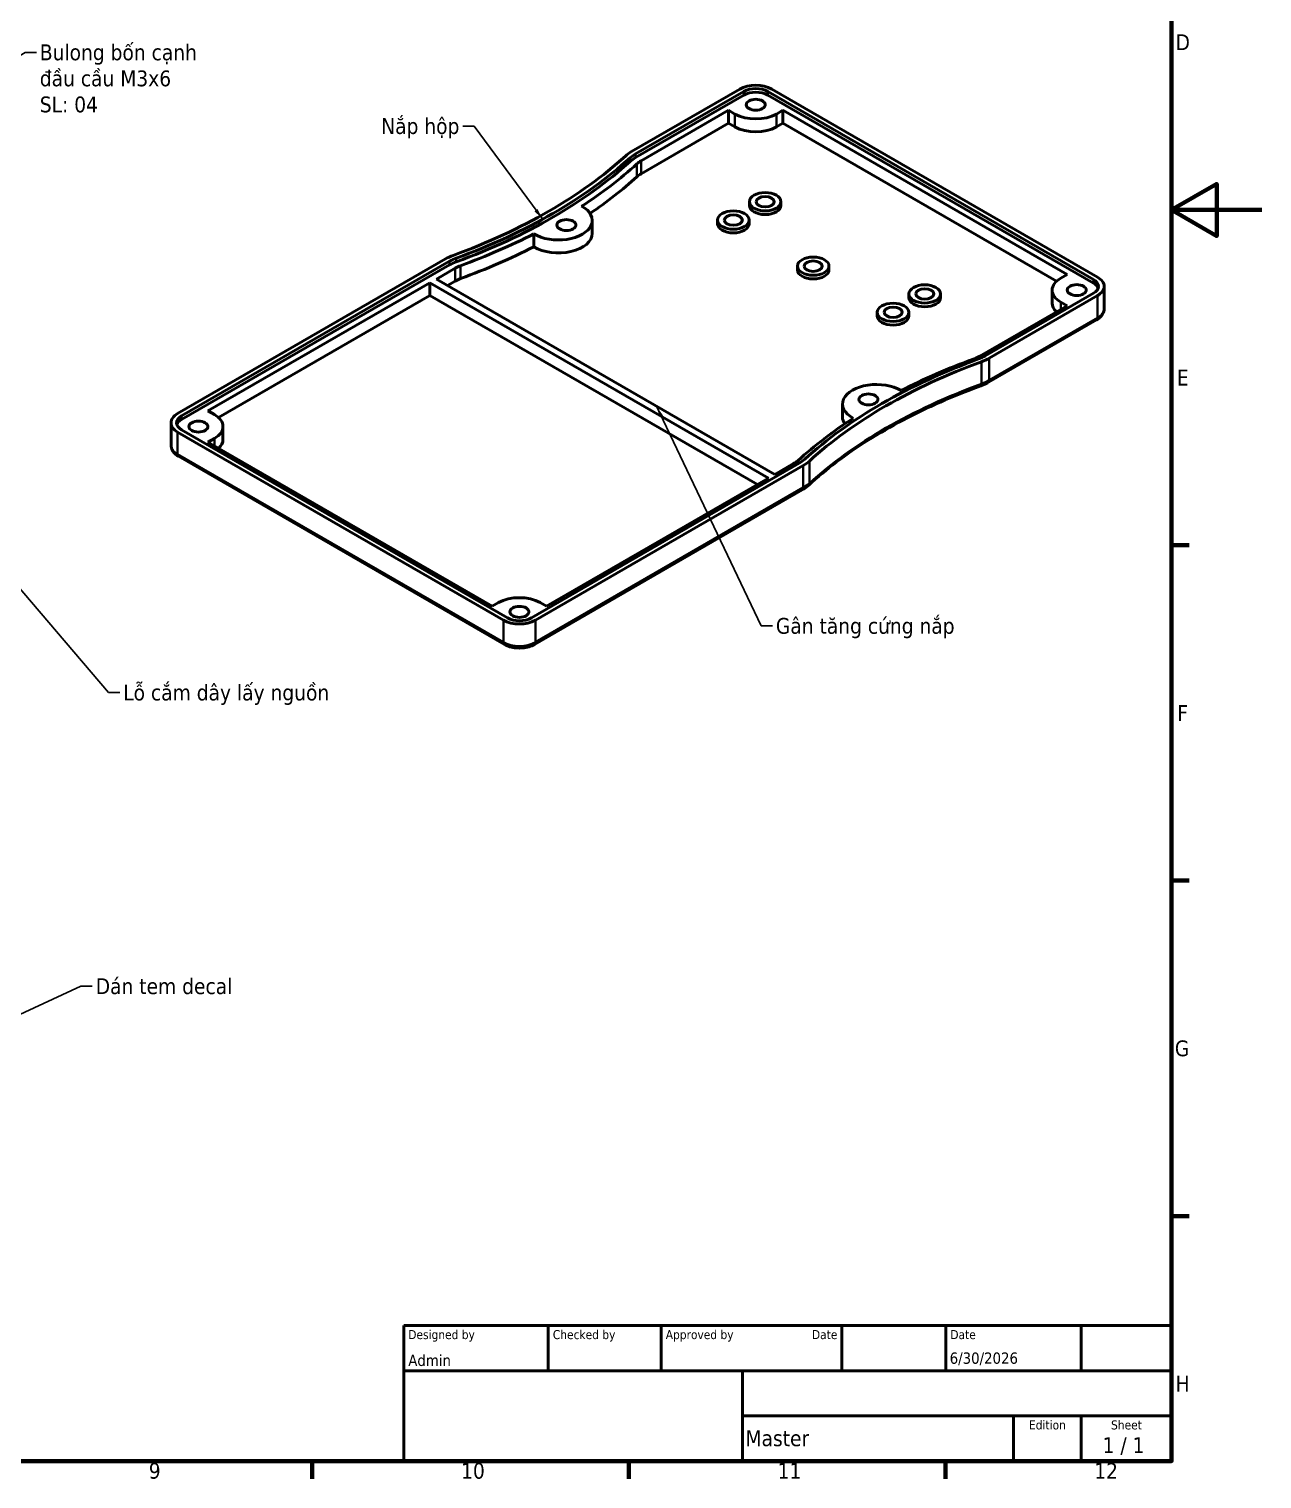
# Model space of a CAD drawing. Header units: millimetres. Extents: x -86 to 841, y -58 to 594.
# Drawn here: x 568 to 841, y 16 to 337.1 of the extents above; entities that cross this region are included whole.
import ezdxf
from ezdxf.enums import TextEntityAlignment as Align

# ---------------------------------------------------------------- set-up
doc = ezdxf.new("R2010")
doc.units = ezdxf.units.MM
for name, color, linetype, lineweight in [('Border (ISO)', 7, 'Continuous', 70), ('Symbol (ISO)', 7, 'Continuous', 25), ('Title (ISO)', 7, 'Continuous', 50), ('Visible (ISO)', 7, 'Continuous', 50), ('Visible Narrow (ISO)', 7, 'Continuous', 35)]:
    doc.layers.add(name, color=color, linetype=linetype, lineweight=lineweight)
doc.styles.add('Note Text (ISO)', font='tahoma.ttf')
doc.styles.add('Text Style39', font='tahoma.ttf')
doc.styles.add('Text Style41', font='tahoma.ttf')
doc.dimstyles.new('Default - Method 1b (ISO)$7', dxfattribs={"dimtxt": 3.5, "dimasz": 2.5, "dimexe": 3.175, "dimexo": 0, "dimgap": 0.762, "dimtad": 1, "dimtoh": 1, "dimrnd": 1e-08, "dimtxsty": 'Note Text (ISO)', "dimcen": 0.09, "dimdle": 10, "dimclrd": 256, "dimclre": 256, "dimclrt": 256, "dimazin": 2, "dimtfac": 1, "dimtmove": 0, "dimatfit": 3, "dimfxl": 1, "dimtolj": 1, "dimlwd": -1, "dimlwe": -1, "dimarcsym": 0})

# ---------------------------------------------------------------- blocks, each defined once
blk = doc.blocks.new('Borders Default Border')
at = {"layer": 'Border (ISO)'}
for p, q in [((821, 222.75), (824.9, 222.75)), ((821, 148.5), (824.9, 148.5)), ((821, 74.25), (824.9, 74.25)), ((630.75, 20), (630.75, 16.1)), ((700.83, 20), (700.83, 16.1)), ((770.92, 20), (770.92, 16.1))]:
    blk.add_line(p, q, dxfattribs=at)
at = {"layer": 'Border (ISO)', "flags": 128}
for points in [[(20, 20), (20, 574), (821, 574), (821, 20), (20, 20)], [(841, 297), (821, 297), (831, 302.77), (831, 291.23), (821, 297)]]:
    blk.add_lwpolyline(points, dxfattribs=at)
at = {"layer": 'Border (ISO)', "char_height": 3.5, "attachment_point": 7, "style": 'Note Text (ISO)'}
for s, insert in [('D', (821.87, 332.38)), ('E', (822.15, 258.13)), ('F', (822.24, 183.88)), ('G', (821.7, 109.56)), ('H', (821.87, 35.38)), ('9', (594.55, 16.03)), ('10', (663.69, 16.03)), ('11', (733.77, 16.1)), ('12', (803.86, 16.1))]:
    blk.add_mtext(s, dxfattribs=dict(at, insert=insert))
blk = doc.blocks.new('Title Blocks ISO')
at = {"layer": 'Title (ISO)'}
for p, q in [((270.07, 130), (100.07, 130)), ((100.07, 130), (100.07, 100)), ((132.07, 120), (132.07, 130)), ((157.07, 120), (157.07, 130)), ((197.07, 120), (197.07, 130)), ((220.07, 120), (220.07, 130)), ((250.07, 120), (250.07, 130)), ((270.07, 100), (270.07, 130)), ((100.07, 120), (270.07, 120)), ((175.07, 120), (175.07, 100)), ((270.07, 110), (175.07, 110)), ((235.07, 100), (235.07, 110)), ((250.07, 100), (250.07, 110)), ((100.07, 100), (270.07, 100))]:
    blk.add_line(p, q, dxfattribs=at)
at = {"layer": 'Title (ISO)', "style": 'Text Style41'}
for s, p in [('Designed by', (101.07, 129)), ('Checked by', (133.07, 129)), ('Approved by', (158.07, 129)), ('Date', (221.07, 129))]:
    blk.add_text(s, height=2, dxfattribs=at).set_placement(p, align=Align.TOP_LEFT)
blk.add_text('Date', height=2, dxfattribs=at).set_placement((196.07, 129), align=Align.TOP_RIGHT)
for s, p in [('Edition', (242.57, 109)), ('Sheet', (260.07, 109))]:
    blk.add_text(s, height=2, dxfattribs=at).set_placement(p, align=Align.TOP_CENTER)
at = {"layer": 'Title (ISO)', "style": 'Note Text (ISO)'}
blk.add_text('1 / 1 ', height=3.5, dxfattribs=at).set_placement((260.07, 103.5), align=Align.MIDDLE_CENTER)
at = {"layer": 'Title (ISO)'}
for tag, p, height, style in [('AUTHOR_001', (101.07, 121.05), 2.5, 'Text Style39'), ('CREATION_DATE_001', (220.93, 121.54), 2.5, 'Text Style39'), ('PART_NUMBER_001', (175.72, 103.29), 3.5, 'Note Text (ISO)')]:
    blk.add_attdef(tag, p, '', height=height, dxfattribs=dict(at, style=style))
at = {"layer": 'Title (ISO)', "style": 'Text Style39'}
for tag, p in [('CHECKED_BY', (133.07, 121)), ('ENG_APPROVED_BY', (158.07, 121))]:
    blk.add_attdef(tag, text='', height=2.5, dxfattribs=at).set_placement(p, align=Align.BOTTOM_LEFT)
blk.add_attdef('ENG_APPROVAL_DATE', text='', height=2.5, dxfattribs=at).set_placement((196.07, 121), align=Align.BOTTOM_RIGHT)
at = {"layer": 'Title (ISO)', "style": 'Note Text (ISO)'}
for tag, p in [('TITLE', (222.57, 115)), ('COMPANY', (137.41, 109.96)), ('REVISION_NUMBER', (242.57, 103.5))]:
    blk.add_attdef(tag, text='', height=3.5, dxfattribs=at).set_placement(p, align=Align.MIDDLE_CENTER)

msp = doc.modelspace()

# ---------------------------------------------------------------- linework, layer by layer
at = {"layer": 'Visible (ISO)'}
for p, q in [((725.387, 323.753), (701.436, 309.925)), ((702.32, 309.414), (726.27, 323.242)), ((726.27, 322.426), (702.32, 308.598)), ((731.574, 323.242), (803.699, 281.601)), ((803.699, 280.784), (731.574, 322.426)), ((804.583, 282.111), (732.458, 323.753)), ((703.557, 307.883), (722.912, 319.058)), ((724.326, 318.241), (722.912, 319.058)), ((722.912, 316.2), (722.912, 319.058)), ((734.933, 319.058), (733.518, 318.241)), ((734.933, 319.058), (797.865, 282.724)), ((734.933, 319.058), (734.933, 316.2)), ((703.557, 305.026), (722.912, 316.2)), ((724.326, 315.383), (722.912, 316.2)), ((734.933, 316.2), (733.518, 315.383)), ((734.933, 316.2), (795.514, 281.223)), ((727.511, 298.002), (727.511, 298.819)), ((734.511, 298.002), (734.511, 298.819)), ((692.739, 294.676), (692.739, 291.818)), ((720.461, 293.944), (720.461, 294.76)), ((727.461, 293.944), (727.461, 294.76)), ((679.781, 288.848), (679.781, 291.706)), ((660.242, 286.141), (600.936, 251.901)), ((601.82, 251.391), (661.126, 285.631)), ((661.126, 284.814), (601.82, 250.574)), ((658.211, 281.703), (662.363, 284.1)), ((738.139, 283.738), (738.139, 284.554)), ((745.139, 283.738), (745.139, 284.554)), ((796.451, 281.907), (797.865, 282.724)), ((607.653, 252.513), (656.797, 280.887)), ((731.751, 237.612), (656.797, 280.887)), ((656.797, 278.029), (656.797, 280.887)), ((658.211, 281.703), (733.165, 238.429)), ((660.686, 280.274), (662.363, 281.242)), ((806.047, 275.171), (806.047, 280.07)), ((610.004, 251.013), (656.797, 278.029)), ((729.276, 236.183), (656.797, 278.029)), ((762.85, 277.593), (762.85, 278.409)), ((769.85, 277.593), (769.85, 278.409)), ((803.699, 278.539), (779.748, 264.711)), ((780.632, 264.201), (804.583, 278.029)), ((794.547, 276.396), (794.547, 279.254)), ((797.865, 275.783), (796.451, 276.6)), ((755.827, 273.525), (755.827, 274.342)), ((762.827, 273.525), (762.827, 274.342)), ((797.865, 275.783), (778.51, 264.609)), ((780.425, 258.844), (804.375, 272.672)), ((748.134, 254.033), (748.134, 251.176)), ((607.653, 252.513), (609.067, 251.697)), ((599.471, 244.961), (599.471, 249.86)), ((600.936, 247.818), (673.061, 206.177)), ((673.945, 206.687), (601.82, 248.329)), ((610.971, 246.185), (610.971, 249.043)), ((609.067, 246.39), (607.653, 245.573)), ((670.586, 209.239), (607.653, 245.573)), ((601.143, 242.462), (673.268, 200.82)), ((738.554, 240.928), (679.248, 206.687)), ((737.317, 240.826), (733.165, 238.429)), ((680.132, 206.177), (739.438, 240.417)), ((731.751, 237.612), (682.607, 209.239)), ((679.925, 200.82), (739.231, 235.061)), ((670.586, 209.239), (672, 210.055)), ((681.192, 210.055), (682.607, 209.239))]:
    msp.add_line(p, q, dxfattribs=at)
for centre, major_axis, start_param, end_param in [((728.922, 321.711), (-5, 0), 3.9269908, 5.4977871), ((728.922, 321.711), (3.75, 0), 0.7853982, 2.3561945), ((728.922, 320.895), (-3.75, 0), 3.9269908, 5.4977871), ((728.922, 320.895), (-6.5, 0), 0.7853982, 2.3561945), ((728.922, 318.037), (-6.5, 0), 0.7853982, 2.3561945), ((595.986, 347.023), (-123.223, 0), 2.1357701, 2.5766189), ((595.986, 347.023), (124.473, 0), 5.2773627, 5.7182116), ((708.507, 305.842), (-10, 0), 5.4977871, 5.7182116), ((708.507, 305.842), (8.75, 0), 2.3561945, 2.5766189), ((708.507, 305.026), (-8.75, 0), 5.4977871, 5.7182116), ((595.986, 346.206), (-124.473, 0), 2.1357701, 2.5766189), ((595.986, 346.206), (126.223, 0), 5.5572144, 5.7182116), ((708.507, 305.026), (7, 0), 2.3561945, 2.5766189), ((708.507, 302.168), (7, 0), 2.3561945, 2.5766189), ((595.986, 343.349), (126.223, 0), 5.5797997, 5.7182116), ((685.239, 294.676), (7.5, 0), 3.8972772, 7.0982971), ((731.011, 298.002), (3.5, 0), 3.1415927, 6.2831853), ((723.961, 293.944), (3.5, 0), 3.1415927, 6.2831853), ((595.986, 346.206), (126.223, 0), 5.2773627, 5.4383599), ((685.239, 291.818), (7.5, 0), 3.8972772, 6.2831853), ((667.313, 282.059), (-10, 0), 5.2773627, 5.4977871), ((667.313, 282.059), (8.75, 0), 2.1357701, 2.3561945), ((595.986, 343.349), (126.223, 0), 5.2773627, 5.4383599), ((667.313, 281.242), (-8.75, 0), 5.2773627, 5.4977871), ((667.313, 281.242), (7, 0), 2.1357701, 2.3561945), ((741.639, 283.738), (3.5, 0), 3.1415927, 6.2831853), ((667.313, 278.385), (7, 0), 2.1357701, 2.3561945), ((801.047, 279.254), (-6.5, 0), 5.4977871, 7.0685835), ((801.047, 280.07), (3.75, 0), 5.4977871, 7.0685835), ((801.047, 279.254), (3.75, 0), 0.1896975, 0.7853982), ((801.047, 280.07), (5, 0), 5.4977871, 7.0685835), ((766.35, 277.593), (3.5, 0), 3.1415927, 6.2831853), ((801.047, 276.396), (-6.5, 0), 0, 0.55253), ((759.327, 273.525), (3.5, 0), 3.1415927, 6.2831853), ((844.888, 203.319), (-124.473, 0), 5.2773627, 5.7182116), ((844.888, 203.319), (123.223, 0), 2.1357701, 2.5766189), ((844.888, 202.503), (-126.223, 0), 5.2773627, 5.4383599), ((773.561, 267.467), (-7, 0), 2.1357701, 2.3561945), ((773.561, 268.283), (-8.75, 0), 2.1357701, 2.3561945), ((773.561, 268.283), (10, 0), 5.2773627, 5.4977871), ((755.634, 254.033), (-7.5, 0), 3.8972772, 7.0982971), ((604.471, 249.86), (-5, 0), 5.4977871, 7.0685835), ((604.471, 249.86), (-3.75, 0), 5.4977871, 7.0685835), ((604.471, 249.043), (-3.75, 0), 5.4977871, 6.0934878), ((604.471, 249.043), (6.5, 0), 5.4977871, 7.0685835), ((844.888, 202.503), (-126.223, 0), 5.5572144, 5.7182116), ((755.634, 251.176), (-7.5, 0), 0, 0.3628353), ((604.471, 246.185), (6.5, 0), 5.7306553, 6.2831853), ((732.367, 243.683), (-7, 0), 2.3561945, 2.5766189), ((732.367, 244.5), (-8.75, 0), 2.3561945, 2.5766189), ((732.367, 244.5), (10, 0), 5.4977871, 5.7182116), ((676.596, 207.402), (6.5, 0), 0.7853982, 2.3561945), ((676.596, 208.218), (5, 0), 3.9269908, 5.4977871), ((676.596, 208.218), (-3.75, 0), 0.7853982, 2.3561945)]:
    msp.add_ellipse(centre, major_axis=major_axis, ratio=0.5773503, start_param=start_param, end_param=end_param, dxfattribs=at)
for centre, major_axis in [((728.922, 320.282), (2.1, 0)), ((731.011, 298.819), (-3.5, 0)), ((731.011, 298.819), (-2, 0)), ((723.961, 294.76), (-3.5, 0)), ((723.961, 294.76), (-2, 0)), ((687.007, 293.655), (2.1, 0)), ((741.639, 284.554), (-3.5, 0)), ((741.639, 284.554), (-2, 0)), ((766.35, 278.409), (-3.5, 0)), ((766.35, 278.409), (-2, 0)), ((799.986, 279.254), (2.1, 0)), ((759.327, 274.342), (-3.5, 0)), ((759.327, 274.342), (-2, 0)), ((753.866, 255.054), (2.1, 0)), ((605.532, 249.043), (2.1, 0)), ((676.596, 208.014), (2.1, 0))]:
    msp.add_ellipse(centre, major_axis=major_axis, ratio=0.5773503, dxfattribs=at)
for points, knots in [([(804.375, 272.672), (804.563, 272.78), (804.74, 272.9), (805.07, 273.162), (805.223, 273.305), (805.498, 273.617), (805.621, 273.786), (805.825, 274.148), (805.906, 274.342), (806.018, 274.748), (806.047, 274.959), (806.047, 275.171)], [4.71238898, 4.71238898, 4.71238898, 4.71238898, 4.86946861, 4.86946861, 5.02654825, 5.02654825, 5.18362788, 5.18362788, 5.34070751, 5.34070751, 5.49778714, 5.49778714, 5.49778714, 5.49778714]), ([(740.642, 236.08), (742.572, 237.838), (744.639, 239.549), (749.03, 242.862), (751.353, 244.464), (756.239, 247.545), (758.801, 249.024), (764.143, 251.848), (766.924, 253.193), (772.682, 255.736), (775.659, 256.935), (778.723, 258.057)], [4.49196455, 4.49196455, 4.49196455, 4.49196455, 4.58013432, 4.58013432, 4.66830409, 4.66830409, 4.75647387, 4.75647387, 4.84464364, 4.84464364, 4.93281341, 4.93281341, 4.93281341, 4.93281341]), ([(778.723, 258.057), (778.844, 258.101), (778.965, 258.147), (779.202, 258.243), (779.319, 258.292), (779.549, 258.394), (779.663, 258.446), (779.887, 258.555), (779.997, 258.61), (780.214, 258.725), (780.32, 258.784), (780.425, 258.844)], [4.49196455, 4.49196455, 4.49196455, 4.49196455, 4.53604944, 4.53604944, 4.58013432, 4.58013432, 4.62421921, 4.62421921, 4.66830409, 4.66830409, 4.71238898, 4.71238898, 4.71238898, 4.71238898]), ([(599.471, 244.961), (599.471, 244.749), (599.501, 244.538), (599.612, 244.132), (599.694, 243.938), (599.898, 243.575), (600.02, 243.406), (600.295, 243.095), (600.448, 242.952), (600.778, 242.689), (600.956, 242.57), (601.143, 242.462)], [2.35619449, 2.35619449, 2.35619449, 2.35619449, 2.51327412, 2.51327412, 2.67035376, 2.67035376, 2.82743339, 2.82743339, 2.98451302, 2.98451302, 3.14159265, 3.14159265, 3.14159265, 3.14159265]), ([(739.231, 235.061), (739.335, 235.121), (739.438, 235.183), (739.639, 235.31), (739.738, 235.375), (739.93, 235.508), (740.025, 235.576), (740.209, 235.715), (740.299, 235.786), (740.474, 235.93), (740.559, 236.004), (740.642, 236.08)], [4.71238898, 4.71238898, 4.71238898, 4.71238898, 4.75647387, 4.75647387, 4.80055875, 4.80055875, 4.84464364, 4.84464364, 4.88872852, 4.88872852, 4.93281341, 4.93281341, 4.93281341, 4.93281341]), ([(673.268, 200.82), (673.642, 200.604), (674.058, 200.432), (674.938, 200.173), (675.404, 200.086), (676.354, 199.999), (676.838, 199.999), (677.788, 200.086), (678.254, 200.173), (679.135, 200.432), (679.55, 200.604), (679.925, 200.82)], [3.1415927, 3.1415927, 3.1415927, 3.1415927, 3.4557519, 3.4557519, 3.7699112, 3.7699112, 4.0840704, 4.0840704, 4.3982297, 4.3982297, 4.712389, 4.712389, 4.712389, 4.712389])]:
    msp.add_open_spline(points, degree=3, knots=knots, dxfattribs=at)
at = {"layer": 'Visible Narrow (ISO)'}
for p, q in [((726.27, 322.426), (726.27, 323.242)), ((731.574, 322.426), (731.574, 323.242)), ((724.326, 315.383), (724.326, 318.241)), ((733.518, 315.383), (733.518, 318.241)), ((701.117, 307.73), (701.117, 308.547)), ((702.32, 308.598), (702.32, 309.414)), ((702.595, 304.332), (702.595, 307.189)), ((703.557, 307.883), (703.557, 305.026)), ((662.628, 285.509), (662.628, 286.326)), ((661.126, 284.814), (661.126, 285.631)), ((662.363, 281.242), (662.363, 284.1)), ((663.565, 284.656), (663.565, 281.798)), ((803.699, 280.784), (803.699, 281.601)), ((796.451, 274.967), (796.451, 276.6)), ((804.583, 278.029), (804.583, 273.13)), ((804.583, 273.13), (780.632, 259.302)), ((778.915, 263.407), (778.915, 258.508)), ((780.632, 259.302), (780.632, 264.201)), ((601.82, 250.574), (601.82, 251.391)), ((600.936, 242.919), (600.936, 247.818)), ((609.067, 244.757), (609.067, 246.39)), ((673.061, 201.278), (600.936, 242.919)), ((740.813, 236.51), (740.813, 241.409)), ((739.438, 240.417), (739.438, 235.519)), ((739.438, 235.519), (680.132, 201.278)), ((673.061, 206.177), (673.061, 201.278)), ((680.132, 201.278), (680.132, 206.177))]:
    msp.add_line(p, q, dxfattribs=at)
for centre, major_axis, ratio, start_param, end_param in [((803.875, 273.538), (0.5, -0.866), 0.5773503, 0, 0.7853982), ((801.047, 275.171), (5, 0), 0.5773503, 5.4977871, 6.2831853), ((844.888, 198.42), (-123.223, 0), 0.5773503, 5.2773627, 5.7182116), ((778.379, 258.996), (0.344, -0.939), 0.4371471, 0, 0.8737766), ((773.561, 263.384), (-10, 0), 0.5773503, 2.1357701, 2.3561945), ((779.925, 259.71), (0.5, -0.866), 0.5773503, 0, 0.7853982), ((604.471, 244.961), (-5, 0), 0.5773503, 0, 0.7853982), ((601.643, 243.328), (-0.5, -0.866), 0.5773503, 5.4977871, 6.2831853), ((738.731, 235.927), (0.5, -0.866), 0.5773503, 0, 0.7853982), ((732.367, 239.601), (-10, 0), 0.5773503, 2.3561945, 2.5766189), ((739.968, 236.819), (0.673, -0.739), 0.6896152, 0, 0.6480684), ((673.768, 201.686), (-0.5, -0.866), 0.5773503, 5.4977871, 6.2831853), ((676.596, 203.319), (-5, 0), 0.5773503, 0.7853982, 2.3561945), ((679.425, 201.686), (0.5, -0.866), 0.5773503, 0, 0.7853982)]:
    msp.add_ellipse(centre, major_axis=major_axis, ratio=ratio, start_param=start_param, end_param=end_param, dxfattribs=at)

# ---------------------------------------------------------------- block references
msp.add_blockref('Borders Default Border', (0, 0))
msp.add_blockref('Title Blocks ISO', (550.929, -80)).add_auto_attribs({'PART_NUMBER_001': 'Master', 'AUTHOR_001': 'Admin', 'CREATION_DATE_001': '6/30/2026'})

# ---------------------------------------------------------------- texts
at = {"layer": 'Symbol (ISO)', "insert": (570.425, 333.642), "char_height": 3.5, "width": 35.65235, "attachment_point": 1, "line_spacing_factor": 0.987884, "style": 'Note Text (ISO)'}
msp.add_mtext('\\fTahoma|b0|i0;Bulong bốn cạnh\\P\\fTahoma|b0|i0;đầu cầu M3x6\\P\\fTahoma|b0|i0;SL: 04', dxfattribs=at)
at = {"layer": 'Symbol (ISO)', "char_height": 3.5, "style": 'Note Text (ISO)'}
for s, insert, width, attachment_point in [('\\fTahoma|b0|i0;Nắp hộp', (663.316, 317.321), 17.86021, 3), ('\\fTahoma|b0|i0;Gân tăng cứng nắp', (733.381, 206.663), 40.76904, 1), ('\\fTahoma|b0|i0;Lỗ cắm dây lấy nguồn', (588.892, 191.901), 46.73947, 1), ('\\fTahoma|b0|i0;Dán tem decal', (582.804, 126.884), 30.70867, 1)]:
    msp.add_mtext(s, dxfattribs=dict(at, insert=insert, width=width, attachment_point=attachment_point))

# ---------------------------------------------------------------- leaders
at = {"layer": 'Symbol (ISO)', "annotation_type": 0, "has_hookline": 1}
for points, hookline_direction, text_width in [([(526.749, 307.288), (567.163, 331.892), (569.663, 331.892)], 0, 35.009), ([(681.758, 294.943), (666.578, 315.571), (664.078, 315.571)], 1, 17.371), ([(706.951, 253.563), (730.119, 204.913), (732.619, 204.913)], 0, 40.484), ([(555.204, 225.788), (585.63, 190.151), (588.13, 190.151)], 0, 46.099), ([(541.89, 107.724), (579.542, 125.134), (582.042, 125.134)], 0, 30.031)]:
    msp.add_leader(points, dimstyle='Default - Method 1b (ISO)$7', override={"dimtad": 0}, dxfattribs=dict(at, hookline_direction=hookline_direction, text_width=text_width))

doc.saveas('drawing.dxf')
